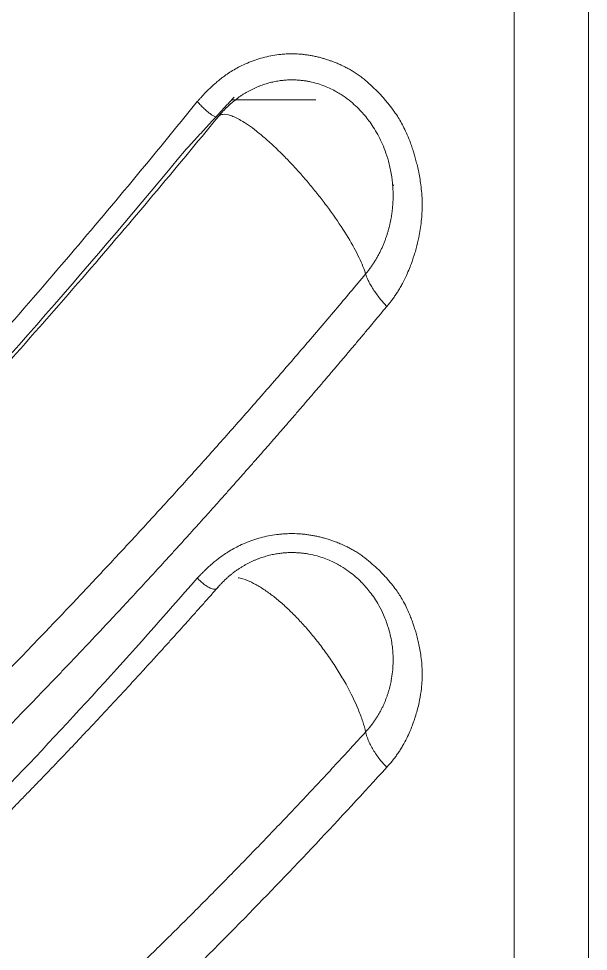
# Model space of a CAD drawing. Extents: x 6534 to 7663, y 0 to 827.
# Drawn here: x 6976.55 to 6980.73, y 625.22 to 632.06 of the extents above; entities that cross this region are included whole.
import ezdxf

# ---------------------------------------------------------------- set-up
doc = ezdxf.new("R2010")
doc.units = 0
doc.header["$LTSCALE"] = 30
doc.header["$MEASUREMENT"] = 0
doc.layers.add('1', color=7, linetype='CONTINUOUS')

msp = doc.modelspace()

# ---------------------------------------------------------------- linework, layer by layer
at = {"layer": '1', "color": 7, "linetype": 'Continuous', "lineweight": 18}
msp.add_line((6978.115, 631.4692), (6978.7314, 631.4692), dxfattribs=at)
for points, degree in [([(6980.7314, 632.4826), (6980.7314, 630.8554), (6980.7314, 627.7796), (6980.7314, 624.9657), (6980.7314, 622.49), (6980.7314, 620.4195), (6980.7314, 618.8103), (6980.7314, 617.7057), (6980.7314, 617.1357), (6980.7314, 617.1258)], 2), ([(6978.1333, 631.4888), (6977.7802, 631.1064)], 1), ([(6979.3054, 630.8455), (6979.3033, 630.8418), (6979.2998, 630.8395), (6979.2946, 630.8388)], 3)]:
    msp.add_open_spline(points, degree=degree, dxfattribs=at)
at = {"layer": '1', "color": 7, "linetype": 'Continuous', "lineweight": 13}
msp.add_rational_spline([(6980.1879, 632.3217), (6980.1879, 622.6246), (6980.1879, 616.4767), (6980.1879, 616.4693)], [1, 0.859501765558, 0.859501765558, 1], degree=3, dxfattribs=at)
at = {"layer": '1', "color": 7, "linetype": 'Continuous', "lineweight": 18}
for points, knots in [([(6979.2527, 629.9532), (6979.2556, 629.9566), (6979.2615, 629.9635), (6979.2703, 629.9741), (6979.2792, 629.9852), (6979.2882, 629.9968), (6979.2971, 630.0088), (6979.3061, 630.0213), (6979.3152, 630.0343), (6979.3242, 630.0478), (6979.3331, 630.0618), (6979.3421, 630.0763), (6979.351, 630.0914), (6979.3598, 630.1069), (6979.3758, 630.1365), (6979.3963, 630.1781), (6979.4183, 630.2291), (6979.4348, 630.2723), (6979.4467, 630.307), (6979.4577, 630.3417), (6979.4723, 630.3911), (6979.4916, 630.471), (6979.5053, 630.5581), (6979.5118, 630.6398), (6979.5132, 630.7033), (6979.511, 630.7674), (6979.5053, 630.8287), (6979.4971, 630.8854), (6979.4879, 630.9361), (6979.4777, 630.9822), (6979.4671, 631.024), (6979.4565, 631.0615), (6979.4473, 631.091), (6979.4376, 631.1212), (6979.4241, 631.16), (6979.4041, 631.2104), (6979.3802, 631.2624), (6979.3558, 631.3082), (6979.3295, 631.3515), (6979.2983, 631.397), (6979.2662, 631.4385), (6979.2314, 631.4796), (6979.1947, 631.5201), (6979.1478, 631.567), (6979.1033, 631.6065), (6979.0648, 631.6372), (6979.0356, 631.6582), (6979.0073, 631.6768), (6978.9802, 631.693), (6978.9511, 631.7087), (6978.9207, 631.7234), (6978.8898, 631.737), (6978.8627, 631.7478), (6978.8394, 631.7562), (6978.82, 631.7627), (6978.8047, 631.7676), (6978.7864, 631.7731), (6978.7637, 631.7796), (6978.735, 631.7866), (6978.7061, 631.7926), (6978.6771, 631.7977), (6978.648, 631.8017), (6978.6204, 631.8048), (6978.5834, 631.8069), (6978.5411, 631.8072), (6978.4965, 631.8047), (6978.4513, 631.8002), (6978.4015, 631.7926), (6978.3433, 631.7792), (6978.2859, 631.7616), (6978.2295, 631.7399), (6978.1637, 631.7091), (6978.0925, 631.6673), (6978.0338, 631.6235), (6977.9946, 631.5899), (6977.9709, 631.5684), (6977.9489, 631.5476), (6977.9287, 631.5274), (6977.9101, 631.5082), (6977.893, 631.4899), (6977.8774, 631.4727), (6977.8675, 631.4616), (6977.8628, 631.4562)], [0, 0, 0, 0, 0.004196, 0.008522, 0.012978, 0.017566, 0.022285, 0.027135, 0.032119, 0.037236, 0.042486, 0.047869, 0.053387, 0.059039, 0.064826, 0.085387, 0.103049, 0.117746, 0.129428, 0.138061, 0.15248, 0.178567, 0.21651, 0.236498, 0.256691, 0.277053, 0.29755, 0.315177, 0.331444, 0.346359, 0.359933, 0.372181, 0.383117, 0.389128, 0.402054, 0.421811, 0.440026, 0.455709, 0.470238, 0.487256, 0.506967, 0.518872, 0.537059, 0.557447, 0.579966, 0.591631, 0.602596, 0.612874, 0.622478, 0.631418, 0.642987, 0.653169, 0.66199, 0.669472, 0.67563, 0.680475, 0.684017, 0.692951, 0.701856, 0.710736, 0.719594, 0.728435, 0.737262, 0.744603, 0.761859, 0.77536, 0.78493, 0.802815, 0.820788, 0.838877, 0.857111, 0.875511, 0.904838, 0.932147, 0.942455, 0.952258, 0.961548, 0.970316, 0.978552, 0.98625, 0.993401, 1, 1, 1, 1]), ([(6979.2961, 630.8436), (6979.296, 630.8448), (6979.2957, 630.8489), (6979.2951, 630.8559), (6979.2942, 630.8645), (6979.2933, 630.873), (6979.2923, 630.8813), (6979.2913, 630.8895), (6979.2902, 630.8975), (6979.285, 630.934), (6979.273, 630.9948), (6979.249, 631.0747), (6979.2227, 631.1419), (6979.1942, 631.2015), (6979.1638, 631.255), (6979.1314, 631.3036), (6979.0992, 631.3457), (6979.0641, 631.3861), (6979.0237, 631.4267), (6978.9746, 631.4688), (6978.9271, 631.5027), (6978.8823, 631.5297), (6978.8421, 631.5507), (6978.796, 631.571), (6978.7435, 631.5893), (6978.7017, 631.5998), (6978.6732, 631.6053), (6978.6602, 631.6076), (6978.6467, 631.6096), (6978.6328, 631.6114), (6978.6184, 631.613), (6978.6037, 631.6142), (6978.5885, 631.6151), (6978.5729, 631.6157), (6978.5569, 631.6159), (6978.5405, 631.6157), (6978.5238, 631.615), (6978.5066, 631.6139), (6978.4891, 631.6123), (6978.4713, 631.6101), (6978.4532, 631.6074), (6978.4347, 631.6041), (6978.416, 631.6002), (6978.3971, 631.5956), (6978.3779, 631.5904), (6978.3585, 631.5845), (6978.3389, 631.5779), (6978.3192, 631.5705), (6978.2995, 631.5624), (6978.2796, 631.5535), (6978.2597, 631.5439), (6978.2399, 631.5334), (6978.22, 631.5222), (6978.2003, 631.5101), (6978.1807, 631.4973), (6978.1613, 631.4836), (6978.1421, 631.4691), (6978.1231, 631.4539), (6978.1045, 631.4378), (6978.0862, 631.421), (6978.0682, 631.4035), (6978.0507, 631.3852), (6978.0336, 631.3662), (6978.0227, 631.3531), (6978.0172, 631.3465)], [0, 0, 0, 0, 0.002089, 0.007155, 0.012143, 0.017053, 0.021885, 0.026639, 0.031314, 0.035911, 0.090168, 0.137632, 0.178526, 0.213254, 0.250139, 0.282611, 0.311782, 0.339271, 0.372443, 0.407554, 0.44687, 0.469155, 0.494069, 0.521713, 0.552147, 0.585408, 0.592433, 0.599668, 0.607115, 0.614775, 0.622647, 0.630733, 0.639032, 0.647545, 0.656273, 0.665216, 0.674374, 0.683747, 0.693336, 0.703141, 0.713162, 0.723399, 0.733852, 0.744521, 0.755405, 0.766505, 0.777818, 0.789343, 0.801079, 0.813024, 0.825177, 0.837534, 0.850093, 0.862849, 0.875798, 0.888935, 0.902255, 0.915753, 0.92942, 0.943247, 0.957227, 0.971353, 0.985614, 1, 1, 1, 1]), ([(6957.2122, 616.7076), (6957.5471, 616.7723), (6958.2672, 616.9367), (6959.43, 617.2823), (6960.7469, 617.7665), (6962.23, 618.4191), (6963.9077, 619.2835), (6965.7823, 620.3994), (6967.7681, 621.7512), (6969.7167, 623.2466), (6971.4999, 624.7615), (6973.0853, 626.2296), (6974.494, 627.6356), (6975.751, 628.9781), (6976.8598, 630.2388), (6977.5456, 631.0639), (6977.8628, 631.4562)], [0, 0, 0, 0, 0.051416, 0.109485, 0.173664, 0.244952, 0.324478, 0.414177, 0.511533, 0.605754, 0.69044, 0.765709, 0.83375, 0.895352, 0.951117, 1, 1, 1, 1]), ([(6978.0172, 631.3465), (6977.6992, 630.958), (6977.0117, 630.1408), (6975.9004, 628.894), (6974.641, 627.568), (6973.23, 626.1816), (6971.6427, 624.7361), (6969.858, 623.2471), (6967.9087, 621.7807), (6966.4538, 620.8109), (6965.666, 620.3258), (6965.5637, 620.2634)], [0, 0, 0, 0, 0.081421, 0.174306, 0.276912, 0.390242, 0.515612, 0.656667, 0.813605, 0.975762, 1, 1, 1, 1]), ([(6977.7802, 631.1064), (6976.4138, 629.4539), (6973.8566, 626.6761), (6971.1613, 624.3617), (6969.9267, 623.4072)], [0, 0, 0, 0, 0.544524, 1, 1, 1, 1]), ([(6979.2527, 629.9532), (6979.2359, 629.933), (6979.2023, 629.8925), (6979.1517, 629.8319), (6979.101, 629.7713), (6979.0501, 629.7106), (6978.9991, 629.6499), (6978.9479, 629.5892), (6978.8965, 629.5285), (6978.845, 629.4678), (6978.7933, 629.4071), (6978.7414, 629.3464), (6978.6893, 629.2857), (6978.6371, 629.2249), (6978.5847, 629.1642), (6978.5322, 629.1034), (6978.4794, 629.0427), (6978.4266, 628.9819), (6978.3735, 628.9212), (6978.3203, 628.8604), (6978.2669, 628.7997), (6978.2133, 628.7389), (6978.1596, 628.6782), (6978.1057, 628.6174), (6978.0516, 628.5567), (6977.9974, 628.496), (6977.943, 628.4352), (6977.8884, 628.3745), (6977.8337, 628.3138), (6977.7788, 628.2531), (6977.7237, 628.1924), (6977.6685, 628.1317), (6977.6131, 628.0711), (6977.5575, 628.0104), (6977.5017, 627.9498), (6977.4458, 627.8892), (6977.3897, 627.8286), (6977.3335, 627.768), (6977.2771, 627.7074), (6977.2205, 627.6468), (6977.1637, 627.5863), (6977.1068, 627.5258), (6977.0497, 627.4653), (6976.9925, 627.4049), (6976.9351, 627.3444), (6976.8775, 627.284), (6976.8197, 627.2237), (6976.5832, 626.9773), (6976.1574, 626.5421), (6975.5299, 625.9226), (6974.8714, 625.2958), (6974.2228, 624.7013), (6973.5818, 624.1349), (6972.9462, 623.5928), (6972.2719, 623.039), (6971.6364, 622.538), (6971.0211, 622.0712), (6970.4077, 621.6219), (6969.6996, 621.1245), (6969.0473, 620.6889), (6968.4936, 620.3349), (6968.0811, 620.0792), (6967.7014, 619.8508), (6967.3545, 619.6479), (6967.0405, 619.4691), (6966.7592, 619.3128), (6966.5107, 619.1778), (6966.2174, 619.0216), (6965.8729, 618.8431), (6965.4711, 618.6425), (6965.083, 618.4561), (6964.7085, 618.2832), (6964.3477, 618.123), (6964.0005, 617.975), (6963.5433, 617.7878), (6962.9821, 617.5725), (6962.3236, 617.3433), (6961.6955, 617.1466), (6961.2457, 617.0213), (6960.9624, 616.9484), (6960.8354, 616.9167), (6960.7093, 616.8862), (6960.5841, 616.8569), (6960.4599, 616.8287), (6960.3365, 616.8017), (6960.2142, 616.7758), (6960.0927, 616.7511), (6959.9722, 616.7275), (6959.8526, 616.705), (6959.734, 616.6837), (6959.6163, 616.6634), (6959.4995, 616.6442), (6959.3836, 616.6261), (6959.2687, 616.609), (6959.1547, 616.5929), (6959.0417, 616.5779), (6958.9295, 616.564), (6958.8183, 616.551), (6958.7081, 616.539), (6958.635, 616.5318), (6958.5986, 616.5282)], [0, 0, 0, 0, 0.002612, 0.00523, 0.007854, 0.010483, 0.013118, 0.015759, 0.018405, 0.021057, 0.023715, 0.026378, 0.029047, 0.031721, 0.034401, 0.037087, 0.039779, 0.042476, 0.045179, 0.047887, 0.050601, 0.053321, 0.056047, 0.058778, 0.061515, 0.064257, 0.067005, 0.069759, 0.072519, 0.075284, 0.078055, 0.080832, 0.083614, 0.086402, 0.089196, 0.091996, 0.094801, 0.097612, 0.100428, 0.103251, 0.106079, 0.108912, 0.111752, 0.114597, 0.117448, 0.120304, 0.123167, 0.126035, 0.155428, 0.186093, 0.21803, 0.25124, 0.279844, 0.310159, 0.342186, 0.375926, 0.400402, 0.429294, 0.462604, 0.50033, 0.52125, 0.540633, 0.558482, 0.574794, 0.589571, 0.602813, 0.614518, 0.624688, 0.644311, 0.663324, 0.681727, 0.69952, 0.716704, 0.733277, 0.749241, 0.782363, 0.814237, 0.844864, 0.874244, 0.88057, 0.886861, 0.893119, 0.899343, 0.905533, 0.911689, 0.917812, 0.923901, 0.929956, 0.935978, 0.941966, 0.94792, 0.953841, 0.959728, 0.965582, 0.971402, 0.977188, 0.982941, 0.988661, 0.994347, 1, 1, 1, 1]), ([(6979.2528, 626.5734), (6979.2558, 626.5766), (6979.2619, 626.5831), (6979.2709, 626.5931), (6979.28, 626.6034), (6979.2891, 626.6142), (6979.2982, 626.6254), (6979.3073, 626.6369), (6979.3163, 626.6489), (6979.3253, 626.6614), (6979.3343, 626.6742), (6979.3432, 626.6875), (6979.3521, 626.7012), (6979.3608, 626.7153), (6979.3774, 626.7435), (6979.3987, 626.7834), (6979.4213, 626.8322), (6979.4375, 626.8723), (6979.4487, 626.9029), (6979.4576, 626.9293), (6979.4678, 626.9605), (6979.4809, 627.0065), (6979.4958, 627.0717), (6979.5065, 627.1412), (6979.512, 627.2087), (6979.5131, 627.2675), (6979.5106, 627.3268), (6979.5046, 627.3834), (6979.4963, 627.4358), (6979.4868, 627.4826), (6979.4764, 627.5253), (6979.4656, 627.5638), (6979.4549, 627.5984), (6979.4456, 627.6258), (6979.4358, 627.6537), (6979.4221, 627.6896), (6979.4021, 627.736), (6979.378, 627.7839), (6979.3536, 627.8261), (6979.3272, 627.8661), (6979.2959, 627.9081), (6979.2638, 627.9465), (6979.229, 627.9845), (6979.1922, 628.022), (6979.1452, 628.0655), (6979.1007, 628.1021), (6979.0621, 628.1305), (6979.0329, 628.15), (6979.0046, 628.1672), (6978.9773, 628.1823), (6978.9466, 628.1976), (6978.9134, 628.2124), (6978.8789, 628.2261), (6978.8493, 628.2366), (6978.8247, 628.2445), (6978.8054, 628.2502), (6978.7847, 628.2561), (6978.7611, 628.2622), (6978.7324, 628.2687), (6978.7036, 628.2742), (6978.6746, 628.2789), (6978.6456, 628.2825), (6978.6184, 628.2852), (6978.5814, 628.287), (6978.5396, 628.2872), (6978.4945, 628.2848), (6978.4494, 628.2806), (6978.3993, 628.2733), (6978.3414, 628.2608), (6978.2843, 628.2443), (6978.2283, 628.224), (6978.1614, 628.1946), (6978.0906, 628.1555), (6978.0321, 628.1146), (6977.9941, 628.0843), (6977.9704, 628.0643), (6977.9485, 628.0449), (6977.9283, 628.0262), (6977.9098, 628.0083), (6977.8928, 627.9914), (6977.8773, 627.9755), (6977.8674, 627.9652), (6977.8627, 627.9602)], [0, 0, 0, 0, 0.004321, 0.008757, 0.013308, 0.017975, 0.022759, 0.027659, 0.032676, 0.03781, 0.043062, 0.048432, 0.05392, 0.059526, 0.06525, 0.087107, 0.105484, 0.120297, 0.131488, 0.139018, 0.148952, 0.165372, 0.18836, 0.217989, 0.238055, 0.258307, 0.278711, 0.299231, 0.31685, 0.3331, 0.347991, 0.361535, 0.373745, 0.384638, 0.390762, 0.403644, 0.423197, 0.441358, 0.456969, 0.471445, 0.488406, 0.508039, 0.519936, 0.538006, 0.558366, 0.580944, 0.592541, 0.603471, 0.613747, 0.62338, 0.632381, 0.645485, 0.656801, 0.666364, 0.674204, 0.680339, 0.684784, 0.693695, 0.702578, 0.711437, 0.720276, 0.729098, 0.737908, 0.744908, 0.762554, 0.775601, 0.785638, 0.803442, 0.821334, 0.839343, 0.857494, 0.87581, 0.90648, 0.932347, 0.942641, 0.952426, 0.961696, 0.97044, 0.97865, 0.986318, 0.993437, 1, 1, 1, 1]), ([(6979.2983, 627.3988), (6979.2976, 627.4129), (6979.2954, 627.443), (6979.2865, 627.5103), (6979.267, 627.5943), (6979.2333, 627.6847), (6979.1983, 627.7552), (6979.1641, 627.8113), (6979.1314, 627.8569), (6979.0989, 627.8963), (6979.0635, 627.9342), (6979.0229, 627.9721), (6978.9736, 628.0115), (6978.9258, 628.043), (6978.8806, 628.0683), (6978.8399, 628.0881), (6978.793, 628.1071), (6978.7397, 628.1241), (6978.6972, 628.1338), (6978.6684, 628.1388), (6978.6554, 628.1408), (6978.6419, 628.1426), (6978.628, 628.1442), (6978.6137, 628.1456), (6978.599, 628.1466), (6978.5838, 628.1474), (6978.5683, 628.1478), (6978.5524, 628.1479), (6978.5361, 628.1476), (6978.5194, 628.1469), (6978.5023, 628.1458), (6978.4849, 628.1442), (6978.4672, 628.1421), (6978.4492, 628.1394), (6978.4309, 628.1363), (6978.4123, 628.1325), (6978.3935, 628.1282), (6978.3745, 628.1233), (6978.3552, 628.1177), (6978.3358, 628.1115), (6978.3163, 628.1046), (6978.2967, 628.097), (6978.2771, 628.0887), (6978.2574, 628.0796), (6978.2377, 628.0699), (6978.2181, 628.0594), (6978.1985, 628.0482), (6978.1791, 628.0362), (6978.1599, 628.0235), (6978.1409, 628.0101), (6978.1221, 627.996), (6978.1036, 627.9811), (6978.0855, 627.9656), (6978.0677, 627.9493), (6978.0504, 627.9324), (6978.0334, 627.9149), (6978.0226, 627.9028), (6978.0172, 627.8968)], [0, 0, 0, 0, 0.025873, 0.055219, 0.124162, 0.181403, 0.227669, 0.264255, 0.296415, 0.325267, 0.352466, 0.385053, 0.419596, 0.458313, 0.480372, 0.505084, 0.532551, 0.562835, 0.595973, 0.602854, 0.609939, 0.617228, 0.624723, 0.632423, 0.640329, 0.648441, 0.65676, 0.665286, 0.67402, 0.682961, 0.692111, 0.701468, 0.711034, 0.720809, 0.730792, 0.740984, 0.751384, 0.761992, 0.772808, 0.78383, 0.795056, 0.806485, 0.818117, 0.829949, 0.841978, 0.854202, 0.866615, 0.879215, 0.891995, 0.904953, 0.918082, 0.931374, 0.94482, 0.958414, 0.972148, 0.986014, 1, 1, 1, 1]), ([(6959.9963, 616.658), (6960.1173, 616.6772), (6960.3869, 616.7227), (6960.8223, 616.8072), (6961.3211, 616.9178), (6961.8748, 617.0573), (6962.486, 617.231), (6963.157, 617.4449), (6963.8902, 617.7056), (6964.6892, 618.0211), (6965.562, 618.402), (6966.5213, 618.8638), (6967.5823, 619.4264), (6968.7535, 620.1108), (6970.0439, 620.9422), (6971.4723, 621.9585), (6973.0536, 623.2063), (6974.7231, 624.6759), (6976.3494, 626.2772), (6977.3822, 627.4067), (6977.8627, 627.9602)], [0, 0, 0, 0, 0.02069, 0.045923, 0.074002, 0.105039, 0.139146, 0.176433, 0.217015, 0.26101, 0.308775, 0.361166, 0.419088, 0.483418, 0.553958, 0.631897, 0.719999, 0.817851, 0.913935, 1, 1, 1, 1]), ([(6978.0171, 627.8968), (6977.9993, 627.8765), (6977.9635, 627.836), (6977.9096, 627.7751), (6977.8553, 627.7141), (6977.8006, 627.6528), (6977.7456, 627.5914), (6977.6902, 627.5299), (6977.6344, 627.4681), (6977.5783, 627.4062), (6977.5218, 627.3441), (6977.4649, 627.2819), (6977.4076, 627.2195), (6977.35, 627.1569), (6977.292, 627.0942), (6977.2336, 627.0313), (6977.1749, 626.9683), (6977.1157, 626.9051), (6977.0562, 626.8418), (6976.9964, 626.7784), (6976.9361, 626.7148), (6976.8755, 626.6511), (6976.8145, 626.5872), (6976.7531, 626.5233), (6976.6913, 626.4592), (6976.6291, 626.3949), (6976.5666, 626.3306), (6976.5037, 626.2661), (6976.4404, 626.2015), (6976.3767, 626.1369), (6976.3127, 626.0721), (6976.2483, 626.0072), (6976.1834, 625.9422), (6976.1182, 625.8771), (6976.0527, 625.8119), (6975.9867, 625.7466), (6975.9204, 625.6812), (6975.8536, 625.6158), (6975.7865, 625.5503), (6975.719, 625.4846), (6975.6511, 625.419), (6975.5829, 625.3532), (6975.5142, 625.2874), (6975.4452, 625.2215), (6975.3758, 625.1555), (6975.3059, 625.0895), (6975.2358, 625.0234), (6975.1652, 624.9573), (6975.0942, 624.8911), (6975.0229, 624.8249), (6974.9511, 624.7587), (6974.879, 624.6924), (6974.8065, 624.626), (6974.7336, 624.5597), (6974.6603, 624.4933), (6974.5867, 624.4269), (6974.5126, 624.3604), (6974.4382, 624.294), (6974.3634, 624.2275), (6974.2882, 624.161), (6974.2126, 624.0945), (6974.1366, 624.028), (6974.0602, 623.9616), (6973.9835, 623.8951), (6973.9063, 623.8286), (6973.8288, 623.7621), (6973.7509, 623.6957), (6973.5594, 623.5331), (6973.1752, 623.2125), (6972.5172, 622.6828), (6971.6847, 622.0471), (6971.0694, 621.6065), (6970.7551, 621.3889)], [0, 0, 0, 0, 0.007804, 0.015651, 0.023542, 0.031475, 0.039453, 0.047474, 0.055538, 0.063646, 0.071797, 0.079991, 0.088229, 0.096511, 0.104836, 0.113204, 0.121616, 0.130071, 0.13857, 0.147112, 0.155698, 0.164327, 0.173, 0.181716, 0.190476, 0.199279, 0.208126, 0.217017, 0.225951, 0.234928, 0.243949, 0.253014, 0.262122, 0.271274, 0.280469, 0.289708, 0.298991, 0.308317, 0.317686, 0.3271, 0.336557, 0.346058, 0.355602, 0.36519, 0.374822, 0.384497, 0.394216, 0.403979, 0.413785, 0.423635, 0.433529, 0.443466, 0.453447, 0.463472, 0.47354, 0.483652, 0.493808, 0.504008, 0.514251, 0.524538, 0.534868, 0.545243, 0.555661, 0.566122, 0.576628, 0.587177, 0.597769, 0.608406, 0.665243, 0.753991, 0.874624, 1, 1, 1, 1]), ([(6979.2528, 626.5734), (6978.9087, 626.1937), (6978.1619, 625.4011), (6976.9495, 624.2173), (6975.5675, 622.9892), (6974.0054, 621.7413), (6972.2335, 620.4928), (6970.3313, 619.3433), (6968.4383, 618.39), (6966.693, 617.6732), (6965.1257, 617.1627), (6963.7185, 616.8164), (6962.4681, 616.6026), (6961.6891, 616.5247), (6961.326, 616.501)], [0, 0, 0, 0, 0.061291, 0.131666, 0.209845, 0.296538, 0.393852, 0.503813, 0.609528, 0.704265, 0.790345, 0.868007, 0.938059, 1, 1, 1, 1])]:
    msp.add_open_spline(points, degree=3, knots=knots, dxfattribs=at)
at = {"layer": '1', "color": 7, "linetype": 'Continuous', "lineweight": 13}
for points, knots in [([(6978.0172, 631.3465), (6978.0137, 631.3426), (6978.0075, 631.3416), (6977.9935, 631.3458), (6977.9881, 631.3482), (6977.976, 631.3548), (6977.9693, 631.359), (6977.9549, 631.3693), (6977.9471, 631.3753), (6977.9309, 631.3888), (6977.9225, 631.3963), (6977.9054, 631.4122), (6977.8967, 631.4207), (6977.8796, 631.4381), (6977.8711, 631.4472), (6977.8628, 631.4562)], [0, 0, 0, 0, 0.25, 0.25, 0.375, 0.375, 0.5, 0.5, 0.625, 0.625, 0.75, 0.75, 0.875, 0.875, 1, 1, 1, 1]), ([(6978.0172, 631.3465), (6978.0251, 631.3555), (6978.0477, 631.3671), (6978.1033, 631.3593), (6978.1702, 631.3279), (6978.2184, 631.297), (6978.2374, 631.2839)], [0, 0, 0, 0, 0.268599, 0.549112, 0.829625, 1, 1, 1, 1]), ([(6978.2374, 631.2839), (6978.2566, 631.2705), (6978.2767, 631.2556), (6978.3179, 631.2232), (6978.339, 631.2057), (6978.4031, 631.1502), (6978.4467, 631.1092), (6978.5001, 631.0556), (6978.5108, 631.0448), (6978.5318, 631.0231), (6978.5422, 631.0122), (6978.5731, 630.9794), (6978.5933, 630.9572), (6978.6241, 630.9227), (6978.6344, 630.911), (6978.6552, 630.887), (6978.6657, 630.8747), (6978.6972, 630.8374), (6978.7184, 630.8116), (6978.7604, 630.759), (6978.7813, 630.7321), (6978.8223, 630.6775), (6978.8425, 630.6499), (6978.901, 630.567), (6978.9373, 630.5117), (6979.001, 630.4063), (6979.0282, 630.3563), (6979.0607, 630.2887), (6979.0701, 630.2674), (6979.0861, 630.2275), (6979.0927, 630.2089), (6979.0979, 630.1919)], [0, 0, 0, 0, 0.0625, 0.0625, 0.125, 0.125, 0.25, 0.25, 0.28125, 0.28125, 0.3125, 0.3125, 0.375, 0.375, 0.40625, 0.40625, 0.4375, 0.4375, 0.5, 0.5, 0.5625, 0.5625, 0.625, 0.625, 0.75, 0.75, 0.875, 0.875, 0.9375, 0.9375, 1, 1, 1, 1]), ([(6979.0979, 630.1919), (6979.1007, 630.1953), (6979.1065, 630.2023), (6979.1148, 630.2129), (6979.123, 630.2236), (6979.131, 630.2344), (6979.1389, 630.2454), (6979.1465, 630.2565), (6979.154, 630.2677), (6979.1612, 630.279), (6979.1683, 630.2905), (6979.1752, 630.302), (6979.1819, 630.3136), (6979.1884, 630.3253), (6979.1947, 630.337), (6979.2008, 630.3488), (6979.2067, 630.3607), (6979.2124, 630.3726), (6979.2179, 630.3846), (6979.2232, 630.3966), (6979.2283, 630.4086), (6979.2333, 630.4206), (6979.238, 630.4327), (6979.2425, 630.4448), (6979.2468, 630.4568), (6979.2509, 630.4689), (6979.2549, 630.481), (6979.2586, 630.493), (6979.2622, 630.505), (6979.2656, 630.517), (6979.2688, 630.5289), (6979.2718, 630.5408), (6979.2746, 630.5527), (6979.2773, 630.5645), (6979.2798, 630.5762), (6979.2821, 630.5879), (6979.2843, 630.5995), (6979.2863, 630.6111), (6979.2881, 630.6225), (6979.2898, 630.6339), (6979.2913, 630.6451), (6979.2927, 630.6563), (6979.2939, 630.6674), (6979.295, 630.6784), (6979.296, 630.6893), (6979.2968, 630.7001), (6979.2975, 630.7107), (6979.2981, 630.7213), (6979.2985, 630.7317), (6979.2988, 630.742), (6979.299, 630.7522), (6979.2992, 630.7623), (6979.2992, 630.7723), (6979.2991, 630.7821), (6979.2989, 630.7918), (6979.2986, 630.8013), (6979.2982, 630.8108), (6979.2977, 630.8201), (6979.2972, 630.8292), (6979.2966, 630.837), (6979.2963, 630.8418), (6979.2961, 630.8436)], [0, 0, 0, 0, 0.019051, 0.038128, 0.057226, 0.076339, 0.095461, 0.114588, 0.133714, 0.152835, 0.171945, 0.191042, 0.210118, 0.229168, 0.248186, 0.267164, 0.286098, 0.304983, 0.323812, 0.342581, 0.361286, 0.37992, 0.39848, 0.416959, 0.435351, 0.453652, 0.471855, 0.489956, 0.50795, 0.525833, 0.543599, 0.561246, 0.578769, 0.596163, 0.613425, 0.63055, 0.647534, 0.664374, 0.681064, 0.697603, 0.713986, 0.730211, 0.746273, 0.762172, 0.777903, 0.793465, 0.808855, 0.82407, 0.839109, 0.85397, 0.86865, 0.883148, 0.897462, 0.91159, 0.925532, 0.939286, 0.95285, 0.966224, 0.979407, 0.992398, 1, 1, 1, 1]), ([(6958.4446, 616.7487), (6958.4629, 616.7507), (6958.5009, 616.7548), (6958.56, 616.7615), (6958.6233, 616.7689), (6958.6907, 616.7772), (6958.7623, 616.7863), (6958.8381, 616.7963), (6958.9182, 616.8073), (6959.0024, 616.8194), (6959.091, 616.8326), (6959.1838, 616.8471), (6959.2809, 616.8628), (6959.3823, 616.8799), (6959.4881, 616.8985), (6959.5982, 616.9186), (6959.7127, 616.9403), (6959.8316, 616.9638), (6959.9549, 616.9891), (6960.0826, 617.0163), (6960.2148, 617.0455), (6960.3515, 617.0769), (6960.4927, 617.1105), (6960.6385, 617.1464), (6960.7888, 617.1847), (6961.1979, 617.2928), (6961.8048, 617.472), (6962.5475, 617.7251), (6963.0979, 617.9312), (6963.6632, 618.1559), (6964.305, 618.4293), (6965.0856, 618.7913), (6965.8533, 619.1755), (6966.6074, 619.5794), (6967.347, 620.0008), (6968.0717, 620.4378), (6968.9905, 621.0213), (6970.1092, 621.7823), (6971.0886, 622.5076), (6971.7638, 623.0328), (6972.1752, 623.3594), (6972.6997, 623.7874), (6973.3367, 624.3248), (6974.0491, 624.9499), (6974.7746, 625.6138), (6975.4524, 626.2592), (6976.0575, 626.8566), (6976.4741, 627.2812), (6976.7276, 627.5445), (6976.8423, 627.6644), (6976.9568, 627.7849), (6977.0712, 627.906), (6977.1854, 628.0277), (6977.2994, 628.1501), (6977.4133, 628.273), (6977.5269, 628.3966), (6977.6404, 628.5208), (6977.7537, 628.6456), (6977.8668, 628.7711), (6977.9797, 628.8971), (6978.0925, 629.0238), (6978.205, 629.1511), (6978.3173, 629.279), (6978.4295, 629.4076), (6978.5414, 629.5368), (6978.6531, 629.6665), (6978.7646, 629.7969), (6978.8759, 629.928), (6978.9869, 630.0596), (6979.0608, 630.1478), (6979.0977, 630.192)], [0, 0, 0, 0, 0.002841, 0.005893, 0.009155, 0.012626, 0.016307, 0.020198, 0.024299, 0.028609, 0.033129, 0.037858, 0.042796, 0.047943, 0.0533, 0.058866, 0.06464, 0.070624, 0.076816, 0.083217, 0.089827, 0.096646, 0.103673, 0.110909, 0.118353, 0.126006, 0.171579, 0.207626, 0.234162, 0.251197, 0.28908, 0.326187, 0.362526, 0.398104, 0.432924, 0.466992, 0.500308, 0.562447, 0.624697, 0.638763, 0.658241, 0.683142, 0.713483, 0.749291, 0.785487, 0.818397, 0.848007, 0.874303, 0.879991, 0.885682, 0.891375, 0.89707, 0.902767, 0.908466, 0.914167, 0.919871, 0.925577, 0.931286, 0.936997, 0.94271, 0.948426, 0.954145, 0.959866, 0.965591, 0.971318, 0.977048, 0.982781, 0.988518, 0.994257, 1, 1, 1, 1]), ([(6979.2527, 629.9532), (6979.2444, 629.9621), (6979.2358, 629.9715), (6979.2186, 629.9915), (6979.2099, 630.002), (6979.1928, 630.0236), (6979.1844, 630.0348), (6979.1681, 630.0574), (6979.1604, 630.0687), (6979.1458, 630.0911), (6979.1391, 630.1021), (6979.127, 630.1233), (6979.1215, 630.1335), (6979.1075, 630.1621), (6979.1012, 630.1787), (6979.0977, 630.192)], [0, 0, 0, 0, 0.125, 0.125, 0.25, 0.25, 0.375, 0.375, 0.5, 0.5, 0.625, 0.625, 0.75, 0.75, 1, 1, 1, 1]), ([(6977.8627, 627.9602), (6977.871, 627.9518), (6977.8795, 627.9436), (6977.8967, 627.9281), (6977.9054, 627.9209), (6977.9225, 627.9079), (6977.931, 627.9021), (6977.9471, 627.8923), (6977.9549, 627.8883), (6977.9694, 627.8824), (6977.9761, 627.8804), (6977.9882, 627.8786), (6977.9936, 627.8787), (6978.0075, 627.882), (6978.0137, 627.8881), (6978.0172, 627.8967)], [0, 0, 0, 0, 0.125, 0.125, 0.25, 0.25, 0.375, 0.375, 0.5, 0.5, 0.625, 0.625, 0.75, 0.75, 1, 1, 1, 1]), ([(6978.1698, 627.9615), (6978.2063, 627.954), (6978.2479, 627.9375), (6978.3142, 627.9011), (6978.3369, 627.887), (6978.383, 627.8557), (6978.4063, 627.8384), (6978.4528, 627.8014), (6978.4761, 627.7816), (6978.5105, 627.7505), (6978.5219, 627.74), (6978.5444, 627.7186), (6978.5555, 627.7077), (6978.5886, 627.6746), (6978.6104, 627.6518), (6978.6549, 627.6031), (6978.6775, 627.5772), (6978.7229, 627.5228), (6978.7456, 627.4943), (6978.7904, 627.4354), (6978.8126, 627.4048), (6978.8557, 627.3424), (6978.8767, 627.3105), (6978.9168, 627.2461), (6978.9359, 627.2137), (6978.9895, 627.117), (6979.0203, 627.0534), (6979.0567, 626.9644), (6979.0672, 626.9357), (6979.085, 626.8812), (6979.0922, 626.8554), (6979.0978, 626.8311)], [0, 0, 0, 0, 0.125, 0.125, 0.1875, 0.1875, 0.25, 0.25, 0.3125, 0.3125, 0.34375, 0.34375, 0.375, 0.375, 0.4375, 0.4375, 0.5, 0.5, 0.5625, 0.5625, 0.625, 0.625, 0.6875, 0.6875, 0.75, 0.75, 0.875, 0.875, 0.9375, 0.9375, 1, 1, 1, 1]), ([(6979.0978, 626.8311), (6979.1009, 626.8346), (6979.107, 626.8414), (6979.116, 626.8518), (6979.1247, 626.8623), (6979.1332, 626.8729), (6979.1415, 626.8837), (6979.1496, 626.8945), (6979.1574, 626.9054), (6979.165, 626.9163), (6979.1723, 626.9274), (6979.1795, 626.9384), (6979.1863, 626.9496), (6979.193, 626.9608), (6979.1994, 626.972), (6979.2056, 626.9832), (6979.2116, 626.9944), (6979.2173, 627.0057), (6979.2228, 627.0169), (6979.228, 627.0281), (6979.2331, 627.0393), (6979.2379, 627.0505), (6979.2425, 627.0617), (6979.2468, 627.0728), (6979.251, 627.0838), (6979.2549, 627.0948), (6979.2587, 627.1057), (6979.2622, 627.1166), (6979.2656, 627.1273), (6979.2687, 627.138), (6979.2717, 627.1486), (6979.2744, 627.1592), (6979.277, 627.1696), (6979.2795, 627.1799), (6979.2817, 627.1901), (6979.2838, 627.2002), (6979.2891, 627.2276), (6979.2955, 627.2718), (6979.2996, 627.3315), (6979.2994, 627.3735), (6979.2985, 627.3955), (6979.2983, 627.3988)], [0, 0, 0, 0, 0.021518, 0.043018, 0.06449, 0.085926, 0.107317, 0.128655, 0.149933, 0.171143, 0.192279, 0.213332, 0.234293, 0.255153, 0.275904, 0.296537, 0.317044, 0.337418, 0.357651, 0.377737, 0.397668, 0.417438, 0.437039, 0.456464, 0.475705, 0.494755, 0.51361, 0.532261, 0.550704, 0.568934, 0.586944, 0.604731, 0.62229, 0.639616, 0.656704, 0.67355, 0.690149, 0.794004, 0.892087, 0.983872, 1, 1, 1, 1]), ([(6961.1782, 616.7187), (6961.1979, 616.7202), (6961.2378, 616.7232), (6961.2984, 616.7281), (6961.3605, 616.7333), (6961.4241, 616.739), (6961.4893, 616.745), (6961.5559, 616.7514), (6961.6241, 616.7583), (6961.6939, 616.7657), (6961.7651, 616.7735), (6961.838, 616.7818), (6961.9123, 616.7906), (6961.9882, 616.7999), (6962.0656, 616.8098), (6962.1446, 616.8203), (6962.2252, 616.8313), (6962.3073, 616.843), (6962.3909, 616.8553), (6962.4761, 616.8683), (6962.5629, 616.8819), (6962.6513, 616.8962), (6962.7412, 616.9113), (6962.8327, 616.9271), (6962.9257, 616.9437), (6963.0204, 616.961), (6963.1166, 616.9792), (6963.2144, 616.9982), (6963.3138, 617.0181), (6963.4147, 617.0389), (6963.5173, 617.0605), (6963.6214, 617.0831), (6963.7271, 617.1067), (6963.8345, 617.1313), (6963.9434, 617.1568), (6964.0539, 617.1834), (6964.166, 617.2111), (6964.2797, 617.2398), (6964.395, 617.2696), (6964.5119, 617.3006), (6964.6303, 617.3328), (6964.7504, 617.3662), (6964.8721, 617.4007), (6964.9954, 617.4366), (6965.1203, 617.4737), (6965.2468, 617.5121), (6965.3749, 617.5519), (6965.5047, 617.5931), (6965.636, 617.6356), (6965.7689, 617.6796), (6965.9034, 617.725), (6966.0396, 617.772), (6966.1773, 617.8204), (6966.3166, 617.8704), (6966.4576, 617.922), (6966.6001, 617.9753), (6966.7443, 618.0301), (6966.89, 618.0867), (6967.0373, 618.1449), (6967.4343, 618.3049), (6968.0513, 618.5698), (6968.8581, 618.9505), (6969.5751, 619.3161), (6970.3271, 619.7248), (6971.1433, 620.2002), (6972.0522, 620.7722), (6972.9583, 621.3855), (6973.7843, 621.9849), (6974.5308, 622.5594), (6975.1988, 623.0992), (6975.8631, 623.6625), (6976.3408, 624.0876), (6976.6356, 624.3572), (6976.7494, 624.4622), (6976.8631, 624.5679), (6976.9766, 624.6744), (6977.0899, 624.7815), (6977.2031, 624.8893), (6977.3161, 624.9978), (6977.4289, 625.107), (6977.5415, 625.217), (6977.654, 625.3276), (6977.7662, 625.439), (6977.8783, 625.5511), (6977.9902, 625.6639), (6978.1018, 625.7774), (6978.2133, 625.8916), (6978.3246, 626.0065), (6978.4357, 626.1222), (6978.5465, 626.2386), (6978.6571, 626.3557), (6978.7676, 626.4735), (6978.8778, 626.592), (6978.9878, 626.7112), (6979.0609, 626.7913), (6979.0975, 626.8313)], [0, 0, 0, 0, 0.003368, 0.006821, 0.010356, 0.013975, 0.017678, 0.021464, 0.025334, 0.029287, 0.033324, 0.037444, 0.041647, 0.045934, 0.050305, 0.054759, 0.059296, 0.063917, 0.068621, 0.073409, 0.07828, 0.083235, 0.088273, 0.093394, 0.098599, 0.103887, 0.109258, 0.114713, 0.120251, 0.125873, 0.131578, 0.137367, 0.143238, 0.149193, 0.155232, 0.161354, 0.167559, 0.173847, 0.180219, 0.186674, 0.193213, 0.199835, 0.206541, 0.213329, 0.220202, 0.227158, 0.234197, 0.241321, 0.248527, 0.255818, 0.263192, 0.27065, 0.278191, 0.285817, 0.293526, 0.30132, 0.309197, 0.317158, 0.325203, 0.333333, 0.382162, 0.426118, 0.465198, 0.499396, 0.549165, 0.598992, 0.64889, 0.698874, 0.736306, 0.773806, 0.811375, 0.84902, 0.85556, 0.862102, 0.868645, 0.875191, 0.881738, 0.888288, 0.894839, 0.901393, 0.907949, 0.914507, 0.921067, 0.92763, 0.934195, 0.940763, 0.947333, 0.953906, 0.960482, 0.967061, 0.973642, 0.980227, 0.986815, 0.993406, 1, 1, 1, 1]), ([(6979.2528, 626.5734), (6979.2444, 626.5815), (6979.2359, 626.5903), (6979.2186, 626.6095), (6979.2099, 626.6197), (6979.1928, 626.6414), (6979.1843, 626.6528), (6979.1681, 626.6763), (6979.1603, 626.6883), (6979.1457, 626.7125), (6979.139, 626.7246), (6979.1268, 626.7485), (6979.1214, 626.7601), (6979.1073, 626.7937), (6979.101, 626.8141), (6979.0975, 626.8313)], [0, 0, 0, 0, 0.125, 0.125, 0.25, 0.25, 0.375, 0.375, 0.5, 0.5, 0.625, 0.625, 0.75, 0.75, 1, 1, 1, 1])]:
    msp.add_open_spline(points, degree=3, knots=knots, dxfattribs=at)
msp.add_open_spline([(6978.1638, 627.9626), (6978.1658, 627.9622), (6978.1678, 627.9619), (6978.1698, 627.9615)], degree=3, dxfattribs=at)

doc.saveas('drawing.dxf')
